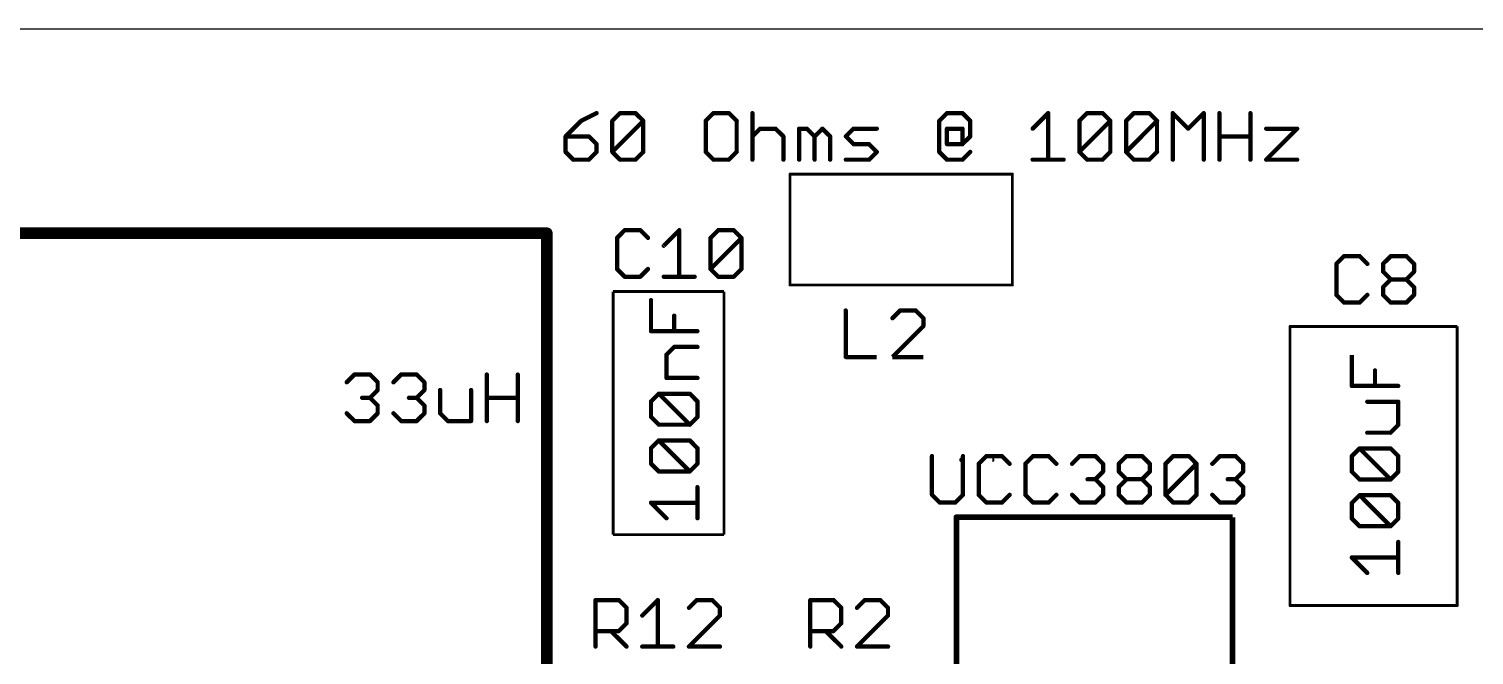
# Model space of a CAD drawing. Extents: x 2 to 123, y -4 to 52.
# Drawn here: x 25.16 to 50.8, y 40.97 to 52.07 of the extents above; entities that cross this region are included whole.
import ezdxf

# ---------------------------------------------------------------- set-up
doc = ezdxf.new("R2010")
doc.units = 0
doc.header["$MEASUREMENT"] = 0
for name, color, linetype in [('20', 53, 'CONTINUOUS'), ('25', 253, 'CONTINUOUS'), ('27', 253, 'CONTINUOUS'), ('39', 12, 'CONTINUOUS'), ('51', 253, 'CONTINUOUS')]:
    doc.layers.add(name, color=color, linetype=linetype)

msp = doc.modelspace()

# ---------------------------------------------------------------- linework, layer by layer
at = {"layer": '20'}
msp.add_line((3.556, 52.07), (92.456, 52.07), dxfattribs=at)
at = {"layer": '25', "const_width": 0.0762}
for points in [[(35.735, 48.503), (35.598, 48.365)], [(36.01, 48.503), (35.735, 48.503)], [(36.148, 48.365), (36.01, 48.503)], [(36.427, 48.228), (36.702, 48.503)], [(36.702, 48.503), (36.702, 47.678)], [(37.255, 48.365), (37.393, 48.503)], [(37.393, 48.503), (37.668, 48.503)], [(37.668, 48.503), (37.805, 48.365)], [(35.598, 48.365), (35.598, 47.815)], [(37.255, 47.815), (37.255, 48.365)], [(37.255, 47.815), (37.805, 48.365)], [(37.805, 48.365), (37.805, 47.815)], [(48.499, 48.043), (48.362, 47.906)], [(48.774, 48.043), (48.499, 48.043)], [(48.911, 47.906), (48.774, 48.043)], [(49.19, 47.906), (49.328, 48.043)], [(49.328, 48.043), (49.603, 48.043)], [(49.603, 48.043), (49.74, 47.906)], [(35.598, 47.815), (35.735, 47.678)], [(35.735, 47.678), (36.01, 47.678)], [(36.01, 47.678), (36.148, 47.815)], [(36.427, 47.678), (36.976, 47.678)], [(37.393, 47.678), (37.255, 47.815)], [(37.668, 47.678), (37.393, 47.678)], [(37.805, 47.815), (37.668, 47.678)], [(48.362, 47.906), (48.362, 47.356)], [(49.19, 47.768), (49.19, 47.906)], [(49.328, 47.631), (49.19, 47.768)], [(49.74, 47.768), (49.603, 47.631)], [(49.74, 47.906), (49.74, 47.768)], [(49.19, 47.493), (49.328, 47.631)], [(49.19, 47.356), (49.19, 47.493)], [(49.328, 47.631), (49.603, 47.631)], [(49.603, 47.631), (49.74, 47.493)], [(49.74, 47.493), (49.74, 47.356)], [(48.362, 47.356), (48.499, 47.219)], [(48.499, 47.219), (48.774, 47.219)], [(48.774, 47.219), (48.911, 47.356)], [(49.328, 47.219), (49.19, 47.356)], [(49.603, 47.219), (49.328, 47.219)], [(49.74, 47.356), (49.603, 47.219)], [(39.656, 47.08), (39.656, 46.255)], [(40.622, 47.08), (40.484, 46.942)], [(40.897, 47.08), (40.622, 47.08)], [(41.034, 46.942), (40.897, 47.08)], [(41.034, 46.805), (41.034, 46.942)], [(40.484, 46.255), (41.034, 46.805)], [(39.656, 46.255), (40.205, 46.255)], [(41.034, 46.255), (40.484, 46.255)], [(35.217, 41.123), (35.217, 41.947)], [(35.217, 41.947), (35.629, 41.947)], [(35.629, 41.947), (35.767, 41.81)], [(35.767, 41.81), (35.767, 41.535)], [(36.046, 41.672), (36.321, 41.947)], [(36.321, 41.947), (36.321, 41.123)], [(37.012, 41.947), (36.874, 41.81)], [(37.287, 41.947), (37.012, 41.947)], [(37.424, 41.81), (37.287, 41.947)], [(37.424, 41.672), (37.424, 41.81)], [(39.027, 41.123), (39.027, 41.947)], [(39.027, 41.947), (39.439, 41.947)], [(39.439, 41.947), (39.577, 41.81)], [(39.577, 41.81), (39.577, 41.535)], [(39.993, 41.947), (39.856, 41.81)], [(40.268, 41.947), (39.993, 41.947)], [(40.406, 41.81), (40.268, 41.947)], [(40.406, 41.672), (40.406, 41.81)], [(35.767, 41.535), (35.629, 41.397)], [(36.874, 41.123), (37.424, 41.672)], [(39.577, 41.535), (39.439, 41.397)], [(39.856, 41.123), (40.406, 41.672)], [(35.629, 41.397), (35.217, 41.397)], [(35.492, 41.397), (35.767, 41.123)], [(39.439, 41.397), (39.027, 41.397)], [(39.302, 41.397), (39.577, 41.123)], [(36.046, 41.123), (36.596, 41.123)], [(37.424, 41.123), (36.874, 41.123)], [(40.406, 41.123), (39.856, 41.123)]]:
    msp.add_lwpolyline(points, dxfattribs=at)
at = {"layer": '25', "const_width": 0.0381}
for points in [[(35.735, 48.522, 1), (35.735, 48.484)], [(35.749, 48.489, 1), (35.722, 48.516)], [(36.024, 48.516, 1), (35.997, 48.489)], [(36.01, 48.484, 1), (36.01, 48.522)], [(36.721, 48.503, 1), (36.683, 48.503)], [(36.715, 48.489, 1), (36.688, 48.516)], [(37.393, 48.522, 1), (37.393, 48.484)], [(37.406, 48.489, 1), (37.379, 48.516)], [(37.681, 48.516, 1), (37.654, 48.489)], [(37.668, 48.484, 1), (37.668, 48.522)], [(35.617, 48.365, 1), (35.579, 48.365)], [(35.585, 48.379, 1), (35.612, 48.352)], [(36.134, 48.352, 1), (36.161, 48.379)], [(36.413, 48.241, 1), (36.44, 48.214)], [(37.275, 48.365, 1), (37.236, 48.365)], [(37.242, 48.379, 1), (37.269, 48.352)], [(37.824, 48.365, 1), (37.786, 48.365)], [(37.819, 48.352, 1), (37.792, 48.379)], [(37.792, 48.352, 1), (37.819, 48.379)], [(48.499, 48.062, 1), (48.499, 48.024)], [(48.513, 48.03, 1), (48.486, 48.057)], [(48.787, 48.057, 1), (48.76, 48.03)], [(48.774, 48.024, 1), (48.774, 48.062)], [(49.328, 48.062, 1), (49.328, 48.024)], [(49.341, 48.03, 1), (49.314, 48.057)], [(49.616, 48.057, 1), (49.589, 48.03)], [(49.603, 48.024, 1), (49.603, 48.062)], [(35.612, 47.829, 1), (35.585, 47.802)], [(35.579, 47.815, 1), (35.617, 47.815)], [(35.735, 47.697, 1), (35.735, 47.659)], [(35.722, 47.665, 1), (35.749, 47.692)], [(35.997, 47.692, 1), (36.024, 47.665)], [(36.01, 47.659, 1), (36.01, 47.697)], [(36.161, 47.802, 1), (36.134, 47.829)], [(36.427, 47.697, 1), (36.427, 47.659)], [(36.683, 47.678, 1), (36.721, 47.678)], [(36.976, 47.659, 1), (36.976, 47.697)], [(37.269, 47.829, 1), (37.242, 47.802)], [(37.242, 47.829, 1), (37.269, 47.802)], [(37.236, 47.815, 1), (37.275, 47.815)], [(37.393, 47.697, 1), (37.393, 47.659)], [(37.379, 47.665, 1), (37.406, 47.692)], [(37.654, 47.692, 1), (37.681, 47.665)], [(37.668, 47.659, 1), (37.668, 47.697)], [(37.786, 47.815, 1), (37.824, 47.815)], [(37.819, 47.802, 1), (37.792, 47.829)], [(48.348, 47.919, 1), (48.375, 47.892)], [(48.381, 47.906, 1), (48.343, 47.906)], [(48.898, 47.892, 1), (48.925, 47.919)], [(49.209, 47.906, 1), (49.171, 47.906)], [(49.177, 47.919, 1), (49.204, 47.892)], [(49.204, 47.782, 1), (49.177, 47.755)], [(49.171, 47.768, 1), (49.209, 47.768)], [(49.759, 47.906, 1), (49.721, 47.906)], [(49.721, 47.768, 1), (49.759, 47.768)], [(49.727, 47.892, 1), (49.753, 47.919)], [(49.753, 47.755, 1), (49.727, 47.782)], [(49.209, 47.493, 1), (49.171, 47.493)], [(49.177, 47.507, 1), (49.204, 47.48)], [(49.328, 47.65, 1), (49.328, 47.612)], [(49.341, 47.617, 1), (49.314, 47.644)], [(49.314, 47.617, 1), (49.341, 47.644)], [(49.616, 47.644, 1), (49.589, 47.617)], [(49.589, 47.644, 1), (49.616, 47.617)], [(49.603, 47.612, 1), (49.603, 47.65)], [(49.759, 47.493, 1), (49.721, 47.493)], [(49.727, 47.48, 1), (49.753, 47.507)], [(48.375, 47.37, 1), (48.348, 47.343)], [(48.343, 47.356, 1), (48.381, 47.356)], [(48.499, 47.238, 1), (48.499, 47.2)], [(48.486, 47.205, 1), (48.513, 47.232)], [(48.76, 47.232, 1), (48.787, 47.205)], [(48.774, 47.2, 1), (48.774, 47.238)], [(48.925, 47.343, 1), (48.898, 47.37)], [(49.204, 47.37, 1), (49.177, 47.343)], [(49.171, 47.356, 1), (49.209, 47.356)], [(49.328, 47.238, 1), (49.328, 47.2)], [(49.314, 47.205, 1), (49.341, 47.232)], [(49.589, 47.232, 1), (49.616, 47.205)], [(49.603, 47.2, 1), (49.603, 47.238)], [(49.721, 47.356, 1), (49.759, 47.356)], [(49.753, 47.343, 1), (49.727, 47.37)], [(39.675, 47.08, 1), (39.637, 47.08)], [(40.471, 46.956, 1), (40.498, 46.929)], [(40.622, 47.099, 1), (40.622, 47.061)], [(40.635, 47.066, 1), (40.608, 47.093)], [(40.91, 47.093, 1), (40.883, 47.066)], [(40.897, 47.061, 1), (40.897, 47.099)], [(41.053, 46.942, 1), (41.015, 46.942)], [(41.021, 46.929, 1), (41.047, 46.956)], [(41.015, 46.805, 1), (41.053, 46.805)], [(41.047, 46.791, 1), (41.021, 46.818)], [(39.656, 46.274, 1), (39.656, 46.236)], [(39.637, 46.255, 1), (39.675, 46.255)], [(41.707, 44.451, 1), (41.707, 44.413)], [(41.694, 44.445, 1), (41.721, 44.418)], [(42.257, 44.413, 1), (42.257, 44.451)], [(35.236, 41.947, 1), (35.198, 41.947)], [(35.217, 41.966, 1), (35.217, 41.928)], [(35.643, 41.961, 1), (35.616, 41.934)], [(35.629, 41.928, 1), (35.629, 41.966)], [(35.786, 41.81, 1), (35.748, 41.81)], [(35.753, 41.796, 1), (35.78, 41.823)], [(36.34, 41.947, 1), (36.302, 41.947)], [(36.334, 41.934, 1), (36.307, 41.961)], [(36.861, 41.823, 1), (36.888, 41.796)], [(37.012, 41.966, 1), (37.012, 41.928)], [(37.025, 41.934, 1), (36.998, 41.961)], [(37.3, 41.961, 1), (37.273, 41.934)], [(37.287, 41.928, 1), (37.287, 41.966)], [(37.443, 41.81, 1), (37.405, 41.81)], [(37.411, 41.796, 1), (37.438, 41.823)], [(39.046, 41.947, 1), (39.008, 41.947)], [(39.027, 41.966, 1), (39.027, 41.928)], [(39.453, 41.961, 1), (39.426, 41.934)], [(39.439, 41.928, 1), (39.439, 41.966)], [(39.596, 41.81, 1), (39.558, 41.81)], [(39.563, 41.796, 1), (39.59, 41.823)], [(39.842, 41.823, 1), (39.869, 41.796)], [(39.993, 41.966, 1), (39.993, 41.928)], [(40.007, 41.934, 1), (39.98, 41.961)], [(40.282, 41.961, 1), (40.255, 41.934)], [(40.268, 41.928, 1), (40.268, 41.966)], [(40.425, 41.81, 1), (40.386, 41.81)], [(40.392, 41.796, 1), (40.419, 41.823)], [(35.748, 41.535, 1), (35.786, 41.535)], [(35.78, 41.521, 1), (35.753, 41.548)], [(36.032, 41.686, 1), (36.059, 41.659)], [(37.405, 41.672, 1), (37.443, 41.672)], [(37.438, 41.659, 1), (37.411, 41.686)], [(39.558, 41.535, 1), (39.596, 41.535)], [(39.59, 41.521, 1), (39.563, 41.548)], [(40.386, 41.672, 1), (40.425, 41.672)], [(40.419, 41.659, 1), (40.392, 41.686)], [(35.217, 41.416, 1), (35.217, 41.378)], [(35.505, 41.411, 1), (35.478, 41.384)], [(35.616, 41.411, 1), (35.643, 41.384)], [(35.629, 41.378, 1), (35.629, 41.416)], [(39.027, 41.416, 1), (39.027, 41.378)], [(39.315, 41.411, 1), (39.288, 41.384)], [(39.426, 41.411, 1), (39.453, 41.384)], [(39.439, 41.378, 1), (39.439, 41.416)], [(35.198, 41.123, 1), (35.236, 41.123)], [(35.753, 41.109, 1), (35.78, 41.136)], [(36.046, 41.142, 1), (36.046, 41.103)], [(36.302, 41.123, 1), (36.34, 41.123)], [(36.596, 41.103, 1), (36.596, 41.142)], [(36.874, 41.142, 1), (36.874, 41.103)], [(36.861, 41.136, 1), (36.888, 41.109)], [(37.424, 41.103, 1), (37.424, 41.142)], [(39.008, 41.123, 1), (39.046, 41.123)], [(39.563, 41.109, 1), (39.59, 41.136)], [(39.856, 41.142, 1), (39.856, 41.103)], [(39.842, 41.136, 1), (39.869, 41.109)], [(40.406, 41.103, 1), (40.406, 41.142)]]:
    msp.add_lwpolyline(points, format="xyb", dxfattribs=at)
at = {"layer": '27', "const_width": 0.0762}
for points in [[(35.235, 50.577), (34.96, 50.44)], [(35.514, 50.44), (35.651, 50.577)], [(35.651, 50.577), (35.926, 50.577)], [(35.926, 50.577), (36.064, 50.44)], [(37.309, 50.577), (37.171, 50.44)], [(37.584, 50.577), (37.309, 50.577)], [(37.721, 50.44), (37.584, 50.577)], [(38, 50.577), (38, 49.753)], [(41.315, 50.44), (41.452, 50.577)], [(41.452, 50.577), (41.727, 50.577)], [(41.727, 50.577), (41.865, 50.44)], [(42.972, 50.302), (43.247, 50.577)], [(43.247, 50.577), (43.247, 49.753)], [(43.801, 50.44), (43.939, 50.577)], [(43.939, 50.577), (44.213, 50.577)], [(44.213, 50.577), (44.351, 50.44)], [(44.63, 50.44), (44.767, 50.577)], [(44.767, 50.577), (45.042, 50.577)], [(45.042, 50.577), (45.179, 50.44)], [(45.459, 49.753), (45.459, 50.577)], [(45.459, 50.577), (45.733, 50.302)], [(45.733, 50.302), (46.008, 50.577)], [(46.008, 50.577), (46.008, 49.753)], [(46.287, 49.753), (46.287, 50.577)], [(46.837, 50.577), (46.837, 49.753)], [(34.96, 50.44), (34.685, 50.165)], [(35.514, 49.89), (35.514, 50.44)], [(35.514, 49.89), (36.064, 50.44)], [(36.064, 50.44), (36.064, 49.89)], [(37.171, 50.44), (37.171, 49.89)], [(37.721, 49.89), (37.721, 50.44)], [(38, 50.165), (38.138, 50.302)], [(38.138, 50.302), (38.412, 50.302)], [(38.412, 50.302), (38.55, 50.165)], [(38.829, 49.753), (38.829, 50.302)], [(38.829, 50.302), (38.966, 50.302)], [(38.966, 50.302), (39.104, 50.165)], [(39.104, 50.165), (39.241, 50.302)], [(39.241, 50.302), (39.379, 50.165)], [(39.658, 50.165), (39.795, 50.302)], [(39.795, 50.302), (40.207, 50.302)], [(41.315, 49.89), (41.315, 50.44)], [(41.452, 50.028), (41.452, 50.302)], [(41.452, 50.302), (41.727, 50.302)], [(41.727, 50.302), (41.727, 50.028)], [(41.865, 50.44), (41.865, 50.165)], [(43.801, 49.89), (43.801, 50.44)], [(43.801, 49.89), (44.351, 50.44)], [(44.351, 50.44), (44.351, 49.89)], [(44.63, 49.89), (44.63, 50.44)], [(44.63, 49.89), (45.179, 50.44)], [(45.179, 50.44), (45.179, 49.89)], [(47.116, 50.302), (47.666, 50.302)], [(47.666, 50.302), (47.116, 49.753)], [(34.685, 50.165), (34.685, 49.89)], [(35.098, 50.165), (34.685, 50.165)], [(35.235, 50.028), (35.098, 50.165)], [(35.235, 49.89), (35.235, 50.028)], [(38.55, 50.165), (38.55, 49.753)], [(39.104, 50.165), (39.104, 49.753)], [(39.379, 50.165), (39.379, 49.753)], [(39.795, 50.028), (39.658, 50.165)], [(40.07, 50.028), (39.795, 50.028)], [(40.207, 49.89), (40.07, 50.028)], [(41.727, 50.028), (41.452, 50.028)], [(41.865, 50.165), (41.727, 50.028)], [(46.287, 50.165), (46.837, 50.165)], [(34.685, 49.89), (34.823, 49.753)], [(34.823, 49.753), (35.098, 49.753)], [(35.098, 49.753), (35.235, 49.89)], [(35.651, 49.753), (35.514, 49.89)], [(35.926, 49.753), (35.651, 49.753)], [(36.064, 49.89), (35.926, 49.753)], [(37.171, 49.89), (37.309, 49.753)], [(37.309, 49.753), (37.584, 49.753)], [(37.584, 49.753), (37.721, 49.89)], [(39.658, 49.753), (40.07, 49.753)], [(40.07, 49.753), (40.207, 49.89)], [(41.452, 49.753), (41.315, 49.89)], [(41.727, 49.753), (41.452, 49.753)], [(41.865, 49.89), (41.727, 49.753)], [(42.972, 49.753), (43.522, 49.753)], [(43.939, 49.753), (43.801, 49.89)], [(44.213, 49.753), (43.939, 49.753)], [(44.351, 49.89), (44.213, 49.753)], [(44.767, 49.753), (44.63, 49.89)], [(45.042, 49.753), (44.767, 49.753)], [(45.179, 49.89), (45.042, 49.753)], [(47.116, 49.753), (47.666, 49.753)], [(36.201, 46.713), (36.201, 47.263)], [(36.613, 46.713), (36.613, 46.988)], [(37.025, 46.713), (36.201, 46.713)], [(36.475, 46.297), (36.613, 46.434)], [(36.613, 46.434), (37.025, 46.434)], [(36.475, 45.884), (36.475, 46.297)], [(48.635, 45.742), (48.635, 46.292)], [(30.801, 45.807), (30.939, 45.944)], [(30.939, 45.944), (31.214, 45.944)], [(31.214, 45.944), (31.351, 45.807)], [(31.63, 45.807), (31.767, 45.944)], [(31.767, 45.944), (32.042, 45.944)], [(32.042, 45.944), (32.18, 45.807)], [(33.287, 45.12), (33.287, 45.944)], [(33.837, 45.944), (33.837, 45.12)], [(37.025, 45.884), (36.475, 45.884)], [(49.047, 45.742), (49.047, 46.017)], [(31.351, 45.67), (31.214, 45.532)], [(31.351, 45.807), (31.351, 45.67)], [(32.18, 45.67), (32.042, 45.532)], [(32.18, 45.807), (32.18, 45.67)], [(32.459, 45.67), (32.459, 45.257)], [(33.008, 45.12), (33.008, 45.67)], [(36.201, 45.468), (36.338, 45.605)], [(36.338, 45.605), (36.888, 45.605)], [(36.888, 45.056), (36.338, 45.605)], [(36.888, 45.605), (37.025, 45.468)], [(49.46, 45.742), (48.635, 45.742)], [(31.214, 45.532), (31.076, 45.532)], [(31.214, 45.532), (31.351, 45.395)], [(31.351, 45.395), (31.351, 45.257)], [(32.042, 45.532), (31.905, 45.532)], [(32.042, 45.532), (32.18, 45.395)], [(32.18, 45.395), (32.18, 45.257)], [(33.287, 45.532), (33.837, 45.532)], [(36.201, 45.193), (36.201, 45.468)], [(37.025, 45.468), (37.025, 45.193)], [(49.46, 45.463), (48.91, 45.463)], [(49.46, 45.051), (49.46, 45.463)], [(30.939, 45.12), (30.801, 45.257)], [(31.214, 45.12), (30.939, 45.12)], [(31.351, 45.257), (31.214, 45.12)], [(31.767, 45.12), (31.63, 45.257)], [(32.042, 45.12), (31.767, 45.12)], [(32.18, 45.257), (32.042, 45.12)], [(32.459, 45.257), (32.596, 45.12)], [(32.596, 45.12), (33.008, 45.12)], [(36.338, 45.056), (36.201, 45.193)], [(37.025, 45.193), (36.888, 45.056)], [(36.888, 45.056), (36.338, 45.056)], [(48.91, 44.914), (49.322, 44.914)], [(49.322, 44.914), (49.46, 45.051)], [(36.201, 44.639), (36.338, 44.777)], [(36.201, 44.364), (36.201, 44.639)], [(36.338, 44.777), (36.888, 44.777)], [(36.888, 44.227), (36.338, 44.777)], [(36.888, 44.777), (37.025, 44.639)], [(37.025, 44.639), (37.025, 44.364)], [(48.635, 44.497), (48.773, 44.635)], [(48.773, 44.635), (49.322, 44.635)], [(49.322, 44.085), (48.773, 44.635)], [(49.322, 44.635), (49.46, 44.497)], [(36.338, 44.227), (36.201, 44.364)], [(37.025, 44.364), (36.888, 44.227)], [(41.186, 44.5), (41.186, 43.813)], [(41.736, 43.813), (41.736, 44.5)], [(42.153, 44.5), (42.015, 44.362)], [(42.015, 44.362), (42.015, 43.813)], [(42.427, 44.5), (42.153, 44.5)], [(42.565, 44.362), (42.427, 44.5)], [(42.981, 44.5), (42.844, 44.362)], [(42.844, 44.362), (42.844, 43.813)], [(43.256, 44.5), (42.981, 44.5)], [(43.393, 44.362), (43.256, 44.5)], [(43.673, 44.362), (43.81, 44.5)], [(43.81, 44.5), (44.085, 44.5)], [(44.085, 44.5), (44.222, 44.362)], [(44.222, 44.362), (44.222, 44.225)], [(44.501, 44.362), (44.639, 44.5)], [(44.501, 44.225), (44.501, 44.362)], [(44.639, 44.5), (44.913, 44.5)], [(44.913, 44.5), (45.051, 44.362)], [(45.051, 44.362), (45.051, 44.225)], [(45.33, 44.362), (45.467, 44.5)], [(45.33, 43.813), (45.33, 44.362)], [(45.33, 43.813), (45.88, 44.362)], [(45.467, 44.5), (45.742, 44.5)], [(45.742, 44.5), (45.88, 44.362)], [(45.88, 44.362), (45.88, 43.813)], [(46.159, 44.362), (46.296, 44.5)], [(46.296, 44.5), (46.571, 44.5)], [(46.571, 44.5), (46.708, 44.362)], [(46.708, 44.362), (46.708, 44.225)], [(48.635, 44.222), (48.635, 44.497)], [(49.46, 44.497), (49.46, 44.222)], [(36.888, 44.227), (36.338, 44.227)], [(44.085, 44.088), (43.947, 44.088)], [(44.222, 44.225), (44.085, 44.088)], [(44.085, 44.088), (44.222, 43.95)], [(44.639, 44.088), (44.501, 44.225)], [(44.501, 43.95), (44.639, 44.088)], [(44.639, 44.088), (44.913, 44.088)], [(45.051, 44.225), (44.913, 44.088)], [(44.913, 44.088), (45.051, 43.95)], [(46.571, 44.088), (46.433, 44.088)], [(46.708, 44.225), (46.571, 44.088)], [(46.571, 44.088), (46.708, 43.95)], [(48.773, 44.085), (48.635, 44.222)], [(49.322, 44.085), (48.773, 44.085)], [(49.46, 44.222), (49.322, 44.085)], [(37.025, 43.398), (37.025, 43.948)], [(41.186, 43.813), (41.324, 43.675)], [(41.599, 43.675), (41.736, 43.813)], [(42.015, 43.813), (42.153, 43.675)], [(42.427, 43.675), (42.565, 43.813)], [(42.844, 43.813), (42.981, 43.675)], [(43.256, 43.675), (43.393, 43.813)], [(43.81, 43.675), (43.673, 43.813)], [(44.222, 43.813), (44.085, 43.675)], [(44.222, 43.95), (44.222, 43.813)], [(44.501, 43.813), (44.501, 43.95)], [(44.639, 43.675), (44.501, 43.813)], [(45.051, 43.813), (44.913, 43.675)], [(45.051, 43.95), (45.051, 43.813)], [(45.467, 43.675), (45.33, 43.813)], [(45.88, 43.813), (45.742, 43.675)], [(46.296, 43.675), (46.159, 43.813)], [(46.708, 43.813), (46.571, 43.675)], [(46.708, 43.95), (46.708, 43.813)], [(36.475, 43.398), (36.201, 43.673)], [(36.201, 43.673), (37.025, 43.673)], [(41.324, 43.675), (41.599, 43.675)], [(42.153, 43.675), (42.427, 43.675)], [(42.981, 43.675), (43.256, 43.675)], [(44.085, 43.675), (43.81, 43.675)], [(44.913, 43.675), (44.639, 43.675)], [(45.742, 43.675), (45.467, 43.675)], [(46.571, 43.675), (46.296, 43.675)], [(48.635, 43.669), (48.773, 43.806)], [(48.635, 43.394), (48.635, 43.669)], [(48.773, 43.806), (49.322, 43.806)], [(49.322, 43.256), (48.773, 43.806)], [(49.322, 43.806), (49.46, 43.669)], [(49.46, 43.669), (49.46, 43.394)], [(48.773, 43.256), (48.635, 43.394)], [(49.46, 43.394), (49.322, 43.256)], [(49.322, 43.256), (48.773, 43.256)], [(49.46, 42.428), (49.46, 42.977)], [(48.91, 42.428), (48.635, 42.702)], [(48.635, 42.702), (49.46, 42.702)]]:
    msp.add_lwpolyline(points, dxfattribs=at)
at = {"layer": '27', "const_width": 0.0381}
for points in [[(35.244, 50.56, 1), (35.226, 50.594)], [(35.651, 50.596, 1), (35.651, 50.558)], [(35.665, 50.564, 1), (35.638, 50.591)], [(35.94, 50.591, 1), (35.913, 50.564)], [(35.926, 50.558, 1), (35.926, 50.596)], [(37.309, 50.596, 1), (37.309, 50.558)], [(37.322, 50.564, 1), (37.295, 50.591)], [(37.597, 50.591, 1), (37.57, 50.564)], [(37.584, 50.558, 1), (37.584, 50.596)], [(38.019, 50.577, 1), (37.981, 50.577)], [(41.452, 50.596, 1), (41.452, 50.558)], [(41.466, 50.564, 1), (41.439, 50.591)], [(41.741, 50.591, 1), (41.714, 50.564)], [(41.727, 50.558, 1), (41.727, 50.596)], [(43.266, 50.577, 1), (43.228, 50.577)], [(43.261, 50.564, 1), (43.234, 50.591)], [(43.939, 50.596, 1), (43.939, 50.558)], [(43.952, 50.564, 1), (43.925, 50.591)], [(44.227, 50.591, 1), (44.2, 50.564)], [(44.213, 50.558, 1), (44.213, 50.596)], [(44.767, 50.596, 1), (44.767, 50.558)], [(44.781, 50.564, 1), (44.754, 50.591)], [(45.056, 50.591, 1), (45.029, 50.564)], [(45.042, 50.558, 1), (45.042, 50.596)], [(45.478, 50.577, 1), (45.439, 50.577)], [(45.472, 50.591, 1), (45.445, 50.564)], [(46.027, 50.577, 1), (45.989, 50.577)], [(46.022, 50.564, 1), (45.995, 50.591)], [(46.306, 50.577, 1), (46.268, 50.577)], [(46.856, 50.577, 1), (46.818, 50.577)], [(34.952, 50.457, 1), (34.969, 50.423)], [(34.974, 50.426, 1), (34.947, 50.453)], [(35.533, 50.44, 1), (35.495, 50.44)], [(35.501, 50.453, 1), (35.528, 50.426)], [(36.083, 50.44, 1), (36.045, 50.44)], [(36.077, 50.426, 1), (36.05, 50.453)], [(36.05, 50.426, 1), (36.077, 50.453)], [(37.191, 50.44, 1), (37.152, 50.44)], [(37.158, 50.453, 1), (37.185, 50.426)], [(37.74, 50.44, 1), (37.702, 50.44)], [(37.708, 50.426, 1), (37.735, 50.453)], [(38.138, 50.321, 1), (38.138, 50.283)], [(38.151, 50.289, 1), (38.124, 50.316)], [(38.426, 50.316, 1), (38.399, 50.289)], [(38.412, 50.283, 1), (38.412, 50.321)], [(38.848, 50.302, 1), (38.81, 50.302)], [(38.829, 50.321, 1), (38.829, 50.283)], [(38.98, 50.316, 1), (38.953, 50.289)], [(38.966, 50.283, 1), (38.966, 50.321)], [(39.255, 50.316, 1), (39.228, 50.289)], [(39.255, 50.289, 1), (39.228, 50.316)], [(39.795, 50.321, 1), (39.795, 50.283)], [(39.808, 50.289, 1), (39.782, 50.316)], [(40.207, 50.283, 1), (40.207, 50.321)], [(41.334, 50.44, 1), (41.296, 50.44)], [(41.302, 50.453, 1), (41.328, 50.426)], [(41.471, 50.302, 1), (41.433, 50.302)], [(41.452, 50.321, 1), (41.452, 50.283)], [(41.746, 50.302, 1), (41.708, 50.302)], [(41.727, 50.283, 1), (41.727, 50.321)], [(41.884, 50.44, 1), (41.846, 50.44)], [(41.851, 50.426, 1), (41.878, 50.453)], [(42.959, 50.316, 1), (42.986, 50.289)], [(43.82, 50.44, 1), (43.782, 50.44)], [(43.788, 50.453, 1), (43.815, 50.426)], [(44.37, 50.44, 1), (44.332, 50.44)], [(44.364, 50.426, 1), (44.337, 50.453)], [(44.337, 50.426, 1), (44.364, 50.453)], [(44.649, 50.44, 1), (44.611, 50.44)], [(44.616, 50.453, 1), (44.643, 50.426)], [(45.199, 50.44, 1), (45.16, 50.44)], [(45.193, 50.426, 1), (45.166, 50.453)], [(45.166, 50.426, 1), (45.193, 50.453)], [(45.72, 50.316, 1), (45.747, 50.289)], [(45.72, 50.289, 1), (45.747, 50.316)], [(47.116, 50.321, 1), (47.116, 50.283)], [(47.679, 50.289, 1), (47.652, 50.316)], [(47.666, 50.283, 1), (47.666, 50.321)], [(34.704, 50.165, 1), (34.666, 50.165)], [(34.685, 50.184, 1), (34.685, 50.146, 1), (34.685, 50.146)], [(34.672, 50.178, 1), (34.699, 50.152)], [(35.111, 50.178, 1), (35.084, 50.152)], [(35.098, 50.146, 1), (35.098, 50.184)], [(35.254, 50.028, 1), (35.216, 50.028)], [(35.222, 50.014, 1), (35.248, 50.041)], [(37.987, 50.178, 1), (38.014, 50.152)], [(38.569, 50.165, 1), (38.531, 50.165)], [(38.536, 50.152, 1), (38.563, 50.178)], [(39.123, 50.165, 1), (39.085, 50.165)], [(39.09, 50.178, 1), (39.117, 50.152)], [(39.09, 50.152, 1), (39.117, 50.178)], [(39.398, 50.165, 1), (39.359, 50.165)], [(39.365, 50.152, 1), (39.392, 50.178)], [(39.671, 50.178, 1), (39.644, 50.152)], [(39.644, 50.178, 1), (39.671, 50.152)], [(39.795, 50.047, 1), (39.795, 50.009)], [(39.782, 50.014, 1), (39.808, 50.041)], [(40.083, 50.041, 1), (40.056, 50.014)], [(40.07, 50.009, 1), (40.07, 50.047)], [(41.452, 50.047, 1), (41.452, 50.009)], [(41.433, 50.028, 1), (41.471, 50.028)], [(41.714, 50.041, 1), (41.741, 50.014)], [(41.708, 50.028, 1), (41.746, 50.028)], [(41.727, 50.009, 1), (41.727, 50.047)], [(41.846, 50.165, 1), (41.884, 50.165)], [(41.878, 50.152, 1), (41.851, 50.178)], [(46.287, 50.184, 1), (46.287, 50.146)], [(46.837, 50.146, 1), (46.837, 50.184)], [(34.699, 49.904, 1), (34.672, 49.877)], [(34.666, 49.89, 1), (34.704, 49.89)], [(34.823, 49.772, 1), (34.823, 49.734)], [(34.809, 49.739, 1), (34.836, 49.766)], [(35.084, 49.766, 1), (35.111, 49.739)], [(35.098, 49.734, 1), (35.098, 49.772)], [(35.216, 49.89, 1), (35.254, 49.89)], [(35.248, 49.877, 1), (35.222, 49.904)], [(35.528, 49.904, 1), (35.501, 49.877)], [(35.501, 49.904, 1), (35.528, 49.877)], [(35.495, 49.89, 1), (35.533, 49.89)], [(35.651, 49.772, 1), (35.651, 49.734)], [(35.638, 49.739, 1), (35.665, 49.766)], [(35.913, 49.766, 1), (35.94, 49.739)], [(35.926, 49.734, 1), (35.926, 49.772)], [(36.045, 49.89, 1), (36.083, 49.89)], [(36.077, 49.877, 1), (36.05, 49.904)], [(37.185, 49.904, 1), (37.158, 49.877)], [(37.152, 49.89, 1), (37.191, 49.89)], [(37.309, 49.772, 1), (37.309, 49.734)], [(37.295, 49.739, 1), (37.322, 49.766)], [(37.57, 49.766, 1), (37.597, 49.739)], [(37.584, 49.734, 1), (37.584, 49.772)], [(37.702, 49.89, 1), (37.74, 49.89)], [(37.735, 49.877, 1), (37.708, 49.904)], [(37.981, 49.753, 1), (38.019, 49.753)], [(38.531, 49.753, 1), (38.569, 49.753)], [(38.81, 49.753, 1), (38.848, 49.753)], [(39.085, 49.753, 1), (39.123, 49.753)], [(39.359, 49.753, 1), (39.398, 49.753)], [(39.658, 49.772, 1), (39.658, 49.734)], [(40.056, 49.766, 1), (40.083, 49.739)], [(40.07, 49.734, 1), (40.07, 49.772)], [(40.221, 49.877, 1), (40.194, 49.904)], [(40.194, 49.877, 1), (40.221, 49.904)], [(41.328, 49.904, 1), (41.302, 49.877)], [(41.296, 49.89, 1), (41.334, 49.89)], [(41.452, 49.772, 1), (41.452, 49.734)], [(41.439, 49.739, 1), (41.466, 49.766)], [(41.714, 49.766, 1), (41.741, 49.739)], [(41.727, 49.734, 1), (41.727, 49.772)], [(41.878, 49.877, 1), (41.851, 49.904)], [(42.972, 49.772, 1), (42.972, 49.734)], [(43.228, 49.753, 1), (43.266, 49.753)], [(43.522, 49.734, 1), (43.522, 49.772)], [(43.815, 49.904, 1), (43.788, 49.877)], [(43.788, 49.904, 1), (43.815, 49.877)], [(43.782, 49.89, 1), (43.82, 49.89)], [(43.939, 49.772, 1), (43.939, 49.734)], [(43.925, 49.739, 1), (43.952, 49.766)], [(44.2, 49.766, 1), (44.227, 49.739)], [(44.213, 49.734, 1), (44.213, 49.772)], [(44.332, 49.89, 1), (44.37, 49.89)], [(44.364, 49.877, 1), (44.337, 49.904)], [(44.643, 49.904, 1), (44.616, 49.877)], [(44.616, 49.904, 1), (44.643, 49.877)], [(44.611, 49.89, 1), (44.649, 49.89)], [(44.767, 49.772, 1), (44.767, 49.734)], [(44.754, 49.739, 1), (44.781, 49.766)], [(45.029, 49.766, 1), (45.056, 49.739)], [(45.042, 49.734, 1), (45.042, 49.772)], [(45.16, 49.89, 1), (45.199, 49.89)], [(45.193, 49.877, 1), (45.166, 49.904)], [(45.439, 49.753, 1), (45.478, 49.753)], [(45.989, 49.753, 1), (46.027, 49.753)], [(46.268, 49.753, 1), (46.306, 49.753)], [(46.818, 49.753, 1), (46.856, 49.753)], [(47.116, 49.772, 1), (47.116, 49.734)], [(47.102, 49.766, 1), (47.129, 49.739)], [(47.666, 49.734, 1), (47.666, 49.772)], [(36.22, 47.263, 1), (36.182, 47.263)], [(36.632, 46.988, 1), (36.594, 46.988)], [(36.182, 46.713, 1), (36.22, 46.713)], [(36.201, 46.732, 1), (36.201, 46.694)], [(36.594, 46.713, 1), (36.632, 46.713)], [(37.025, 46.694, 1), (37.025, 46.732)], [(36.613, 46.453, 1), (36.613, 46.415)], [(36.626, 46.421, 1), (36.599, 46.448)], [(37.025, 46.415, 1), (37.025, 46.453)], [(36.495, 46.297, 1), (36.456, 46.297)], [(36.462, 46.31, 1), (36.489, 46.283)], [(30.939, 45.963, 1), (30.939, 45.925)], [(30.952, 45.931, 1), (30.925, 45.958)], [(31.227, 45.958, 1), (31.2, 45.931)], [(31.214, 45.925, 1), (31.214, 45.963)], [(31.767, 45.963, 1), (31.767, 45.925)], [(31.781, 45.931, 1), (31.754, 45.958)], [(32.056, 45.958, 1), (32.029, 45.931)], [(32.042, 45.925, 1), (32.042, 45.963)], [(33.307, 45.944, 1), (33.268, 45.944)], [(33.856, 45.944, 1), (33.818, 45.944)], [(36.475, 45.903, 1), (36.475, 45.865)], [(36.456, 45.884, 1), (36.495, 45.884)], [(37.025, 45.865, 1), (37.025, 45.903)], [(49.066, 46.017, 1), (49.028, 46.017)], [(30.788, 45.82, 1), (30.815, 45.793)], [(31.37, 45.807, 1), (31.332, 45.807)], [(31.332, 45.67, 1), (31.37, 45.67)], [(31.338, 45.793, 1), (31.364, 45.82)], [(31.364, 45.656, 1), (31.338, 45.683)], [(31.617, 45.82, 1), (31.644, 45.793)], [(32.199, 45.807, 1), (32.161, 45.807)], [(32.161, 45.67, 1), (32.199, 45.67)], [(32.166, 45.793, 1), (32.193, 45.82)], [(32.193, 45.656, 1), (32.166, 45.683)], [(32.478, 45.67, 1), (32.44, 45.67)], [(33.027, 45.67, 1), (32.989, 45.67)], [(36.352, 45.619, 1), (36.325, 45.592)], [(36.338, 45.624, 1), (36.338, 45.586)], [(36.352, 45.592, 1), (36.325, 45.619)], [(36.901, 45.619, 1), (36.874, 45.592)], [(36.888, 45.586, 1), (36.888, 45.624)], [(48.635, 45.761, 1), (48.635, 45.723)], [(48.616, 45.742, 1), (48.654, 45.742)], [(49.028, 45.742, 1), (49.066, 45.742)], [(49.46, 45.723, 1), (49.46, 45.761)], [(31.076, 45.551, 1), (31.076, 45.513)], [(31.227, 45.546, 1), (31.2, 45.519)], [(31.2, 45.546, 1), (31.227, 45.519)], [(31.214, 45.513, 1), (31.214, 45.551)], [(31.37, 45.395, 1), (31.332, 45.395)], [(31.338, 45.381, 1), (31.364, 45.408)], [(31.905, 45.551, 1), (31.905, 45.513)], [(32.056, 45.546, 1), (32.029, 45.519)], [(32.029, 45.546, 1), (32.056, 45.519)], [(32.042, 45.513, 1), (32.042, 45.551)], [(32.199, 45.395, 1), (32.161, 45.395)], [(32.166, 45.381, 1), (32.193, 45.408)], [(33.287, 45.551, 1), (33.287, 45.513)], [(33.837, 45.513, 1), (33.837, 45.551)], [(36.22, 45.468, 1), (36.182, 45.468)], [(36.187, 45.481, 1), (36.214, 45.454)], [(37.044, 45.468, 1), (37.006, 45.468)], [(37.012, 45.454, 1), (37.039, 45.481)], [(48.91, 45.482, 1), (48.91, 45.444)], [(49.479, 45.463, 1), (49.441, 45.463)], [(49.46, 45.444, 1), (49.46, 45.482)], [(30.815, 45.271, 1), (30.788, 45.244)], [(30.939, 45.139, 1), (30.939, 45.101)], [(30.925, 45.106, 1), (30.952, 45.133)], [(31.2, 45.133, 1), (31.227, 45.106)], [(31.214, 45.101, 1), (31.214, 45.139)], [(31.332, 45.257, 1), (31.37, 45.257)], [(31.364, 45.244, 1), (31.338, 45.271)], [(31.644, 45.271, 1), (31.617, 45.244)], [(31.767, 45.139, 1), (31.767, 45.101)], [(31.754, 45.106, 1), (31.781, 45.133)], [(32.029, 45.133, 1), (32.056, 45.106)], [(32.042, 45.101, 1), (32.042, 45.139)], [(32.161, 45.257, 1), (32.199, 45.257)], [(32.193, 45.244, 1), (32.166, 45.271)], [(32.472, 45.271, 1), (32.445, 45.244)], [(32.44, 45.257, 1), (32.478, 45.257)], [(32.596, 45.139, 1), (32.596, 45.101)], [(32.583, 45.106, 1), (32.61, 45.133)], [(32.989, 45.12, 1), (33.027, 45.12)], [(33.008, 45.101, 1), (33.008, 45.139)], [(33.268, 45.12, 1), (33.307, 45.12)], [(33.818, 45.12, 1), (33.856, 45.12)], [(36.182, 45.193, 1), (36.22, 45.193)], [(36.214, 45.207, 1), (36.187, 45.18)], [(37.006, 45.193, 1), (37.044, 45.193)], [(37.039, 45.18, 1), (37.012, 45.207)], [(36.338, 45.075, 1), (36.338, 45.037)], [(36.325, 45.042, 1), (36.352, 45.069)], [(36.874, 45.069, 1), (36.901, 45.042)], [(36.874, 45.042, 1), (36.901, 45.069)], [(36.888, 45.037, 1), (36.888, 45.075)], [(48.91, 44.933, 1), (48.91, 44.895)], [(49.309, 44.927, 1), (49.336, 44.9)], [(49.322, 44.895, 1), (49.322, 44.933)], [(49.441, 45.051, 1), (49.479, 45.051)], [(49.473, 45.038, 1), (49.446, 45.065)], [(36.22, 44.639, 1), (36.182, 44.639)], [(36.187, 44.653, 1), (36.214, 44.626)], [(36.338, 44.796, 1), (36.338, 44.758)], [(36.352, 44.79, 1), (36.325, 44.763)], [(36.352, 44.763, 1), (36.325, 44.79)], [(36.901, 44.79, 1), (36.874, 44.763)], [(36.888, 44.758, 1), (36.888, 44.796)], [(37.044, 44.639, 1), (37.006, 44.639)], [(37.012, 44.626, 1), (37.039, 44.653)], [(48.773, 44.654, 1), (48.773, 44.616)], [(48.786, 44.648, 1), (48.759, 44.621)], [(48.786, 44.621, 1), (48.759, 44.648)], [(49.336, 44.648, 1), (49.309, 44.621)], [(49.322, 44.616, 1), (49.322, 44.654)], [(36.182, 44.364, 1), (36.22, 44.364)], [(36.214, 44.378, 1), (36.187, 44.351)], [(37.006, 44.364, 1), (37.044, 44.364)], [(37.039, 44.351, 1), (37.012, 44.378)], [(41.205, 44.5, 1), (41.167, 44.5)], [(41.755, 44.5, 1), (41.717, 44.5)], [(42.034, 44.362, 1), (41.996, 44.362)], [(42.002, 44.376, 1), (42.029, 44.349)], [(42.153, 44.519, 1), (42.153, 44.481)], [(42.166, 44.486, 1), (42.139, 44.513)], [(42.441, 44.513, 1), (42.414, 44.486)], [(42.427, 44.481, 1), (42.427, 44.519)], [(42.551, 44.349, 1), (42.578, 44.376)], [(42.863, 44.362, 1), (42.825, 44.362)], [(42.83, 44.376, 1), (42.857, 44.349)], [(42.981, 44.519, 1), (42.981, 44.481)], [(42.995, 44.486, 1), (42.968, 44.513)], [(43.27, 44.513, 1), (43.243, 44.486)], [(43.256, 44.481, 1), (43.256, 44.519)], [(43.38, 44.349, 1), (43.407, 44.376)], [(43.659, 44.376, 1), (43.686, 44.349)], [(43.81, 44.519, 1), (43.81, 44.481)], [(43.823, 44.486, 1), (43.796, 44.513)], [(44.098, 44.513, 1), (44.071, 44.486)], [(44.085, 44.481, 1), (44.085, 44.519)], [(44.241, 44.362, 1), (44.203, 44.362)], [(44.209, 44.349, 1), (44.236, 44.376)], [(44.52, 44.362, 1), (44.482, 44.362)], [(44.488, 44.376, 1), (44.515, 44.349)], [(44.639, 44.519, 1), (44.639, 44.481)], [(44.652, 44.486, 1), (44.625, 44.513)], [(44.927, 44.513, 1), (44.9, 44.486)], [(44.913, 44.481, 1), (44.913, 44.519)], [(45.07, 44.362, 1), (45.032, 44.362)], [(45.037, 44.349, 1), (45.064, 44.376)], [(45.349, 44.362, 1), (45.311, 44.362)], [(45.316, 44.376, 1), (45.343, 44.349)], [(45.467, 44.519, 1), (45.467, 44.481)], [(45.481, 44.486, 1), (45.454, 44.513)], [(45.756, 44.513, 1), (45.729, 44.486)], [(45.742, 44.481, 1), (45.742, 44.519)], [(45.899, 44.362, 1), (45.861, 44.362)], [(45.893, 44.349, 1), (45.866, 44.376)], [(45.866, 44.349, 1), (45.893, 44.376)], [(46.145, 44.376, 1), (46.172, 44.349)], [(46.296, 44.519, 1), (46.296, 44.481)], [(46.31, 44.486, 1), (46.283, 44.513)], [(46.584, 44.513, 1), (46.557, 44.486)], [(46.571, 44.481, 1), (46.571, 44.519)], [(46.727, 44.362, 1), (46.689, 44.362)], [(46.695, 44.349, 1), (46.722, 44.376)], [(48.654, 44.497, 1), (48.616, 44.497)], [(48.622, 44.511, 1), (48.649, 44.484)], [(49.479, 44.497, 1), (49.441, 44.497)], [(49.446, 44.484, 1), (49.473, 44.511)], [(36.338, 44.246, 1), (36.338, 44.208)], [(36.325, 44.213, 1), (36.352, 44.24)], [(36.874, 44.24, 1), (36.901, 44.213)], [(36.874, 44.213, 1), (36.901, 44.24)], [(36.888, 44.208, 1), (36.888, 44.246)], [(43.947, 44.107, 1), (43.947, 44.069)], [(44.098, 44.101, 1), (44.071, 44.074)], [(44.071, 44.101, 1), (44.098, 44.074)], [(44.085, 44.069, 1), (44.085, 44.107)], [(44.203, 44.225, 1), (44.241, 44.225)], [(44.236, 44.212, 1), (44.209, 44.238)], [(44.515, 44.238, 1), (44.488, 44.212)], [(44.482, 44.225, 1), (44.52, 44.225)], [(44.639, 44.107, 1), (44.639, 44.069)], [(44.652, 44.074, 1), (44.625, 44.101)], [(44.625, 44.074, 1), (44.652, 44.101)], [(44.927, 44.101, 1), (44.9, 44.074)], [(44.9, 44.101, 1), (44.927, 44.074)], [(44.913, 44.069, 1), (44.913, 44.107)], [(45.032, 44.225, 1), (45.07, 44.225)], [(45.064, 44.212, 1), (45.037, 44.238)], [(46.433, 44.107, 1), (46.433, 44.069)], [(46.584, 44.101, 1), (46.557, 44.074)], [(46.557, 44.101, 1), (46.584, 44.074)], [(46.571, 44.069, 1), (46.571, 44.107)], [(46.689, 44.225, 1), (46.727, 44.225)], [(46.722, 44.212, 1), (46.695, 44.238)], [(48.649, 44.236, 1), (48.622, 44.209)], [(48.616, 44.222, 1), (48.654, 44.222)], [(48.773, 44.104, 1), (48.773, 44.066)], [(48.759, 44.071, 1), (48.786, 44.098)], [(49.309, 44.098, 1), (49.336, 44.071)], [(49.309, 44.071, 1), (49.336, 44.098)], [(49.322, 44.066, 1), (49.322, 44.104)], [(49.441, 44.222, 1), (49.479, 44.222)], [(49.473, 44.209, 1), (49.446, 44.236)], [(37.044, 43.948, 1), (37.006, 43.948)], [(41.2, 43.826, 1), (41.173, 43.799)], [(41.75, 43.799, 1), (41.723, 43.826)], [(42.029, 43.826, 1), (42.002, 43.799)], [(42.578, 43.799, 1), (42.551, 43.826)], [(42.857, 43.826, 1), (42.83, 43.799)], [(43.407, 43.799, 1), (43.38, 43.826)], [(43.686, 43.826, 1), (43.659, 43.799)], [(44.241, 43.95, 1), (44.203, 43.95)], [(44.209, 43.937, 1), (44.236, 43.964)], [(44.236, 43.799, 1), (44.209, 43.826)], [(44.52, 43.95, 1), (44.482, 43.95)], [(44.488, 43.964, 1), (44.515, 43.937)], [(44.515, 43.826, 1), (44.488, 43.799)], [(45.07, 43.95, 1), (45.032, 43.95)], [(45.037, 43.937, 1), (45.064, 43.964)], [(45.064, 43.799, 1), (45.037, 43.826)], [(45.343, 43.826, 1), (45.316, 43.799)], [(45.893, 43.799, 1), (45.866, 43.826)], [(46.172, 43.826, 1), (46.145, 43.799)], [(46.727, 43.95, 1), (46.689, 43.95)], [(46.695, 43.937, 1), (46.722, 43.964)], [(46.722, 43.799, 1), (46.695, 43.826)], [(36.214, 43.687, 1), (36.187, 43.66)], [(36.201, 43.692, 1), (36.201, 43.654)], [(37.025, 43.654, 1), (37.025, 43.692)], [(41.167, 43.813, 1), (41.205, 43.813)], [(41.324, 43.694, 1), (41.324, 43.656)], [(41.31, 43.662, 1), (41.337, 43.689)], [(41.585, 43.689, 1), (41.612, 43.662)], [(41.599, 43.656, 1), (41.599, 43.694)], [(41.717, 43.813, 1), (41.755, 43.813)], [(41.996, 43.813, 1), (42.034, 43.813)], [(42.153, 43.694, 1), (42.153, 43.656)], [(42.139, 43.662, 1), (42.166, 43.689)], [(42.414, 43.689, 1), (42.441, 43.662)], [(42.427, 43.656, 1), (42.427, 43.694)], [(42.825, 43.813, 1), (42.863, 43.813)], [(42.981, 43.694, 1), (42.981, 43.656)], [(42.968, 43.662, 1), (42.995, 43.689)], [(43.243, 43.689, 1), (43.27, 43.662)], [(43.256, 43.656, 1), (43.256, 43.694)], [(43.81, 43.694, 1), (43.81, 43.656)], [(43.796, 43.662, 1), (43.823, 43.689)], [(44.071, 43.689, 1), (44.098, 43.662)], [(44.085, 43.656, 1), (44.085, 43.694)], [(44.203, 43.813, 1), (44.241, 43.813)], [(44.482, 43.813, 1), (44.52, 43.813)], [(44.639, 43.694, 1), (44.639, 43.656)], [(44.625, 43.662, 1), (44.652, 43.689)], [(44.9, 43.689, 1), (44.927, 43.662)], [(44.913, 43.656, 1), (44.913, 43.694)], [(45.032, 43.813, 1), (45.07, 43.813)], [(45.316, 43.826, 1), (45.343, 43.799)], [(45.311, 43.813, 1), (45.349, 43.813)], [(45.467, 43.694, 1), (45.467, 43.656)], [(45.454, 43.662, 1), (45.481, 43.689)], [(45.729, 43.689, 1), (45.756, 43.662)], [(45.742, 43.656, 1), (45.742, 43.694)], [(45.861, 43.813, 1), (45.899, 43.813)], [(46.296, 43.694, 1), (46.296, 43.656)], [(46.283, 43.662, 1), (46.31, 43.689)], [(46.557, 43.689, 1), (46.584, 43.662)], [(46.571, 43.656, 1), (46.571, 43.694)], [(46.689, 43.813, 1), (46.727, 43.813)], [(48.654, 43.669, 1), (48.616, 43.669)], [(48.622, 43.682, 1), (48.649, 43.655)], [(48.773, 43.825, 1), (48.773, 43.787)], [(48.786, 43.819, 1), (48.759, 43.792)], [(48.786, 43.792, 1), (48.759, 43.819)], [(49.336, 43.819, 1), (49.309, 43.792)], [(49.322, 43.787, 1), (49.322, 43.825)], [(49.479, 43.669, 1), (49.441, 43.669)], [(49.446, 43.655, 1), (49.473, 43.682)], [(36.462, 43.385, 1), (36.489, 43.412)], [(37.006, 43.398, 1), (37.044, 43.398)], [(48.649, 43.407, 1), (48.622, 43.38)], [(48.616, 43.394, 1), (48.654, 43.394)], [(49.441, 43.394, 1), (49.479, 43.394)], [(49.473, 43.38, 1), (49.446, 43.407)], [(48.773, 43.275, 1), (48.773, 43.237)], [(48.759, 43.243, 1), (48.786, 43.27)], [(49.309, 43.27, 1), (49.336, 43.243)], [(49.309, 43.243, 1), (49.336, 43.27)], [(49.322, 43.237, 1), (49.322, 43.275)], [(49.479, 42.977, 1), (49.441, 42.977)], [(48.649, 42.716, 1), (48.622, 42.689)], [(48.635, 42.721, 1), (48.635, 42.683)], [(49.46, 42.683, 1), (49.46, 42.721)], [(48.897, 42.414, 1), (48.923, 42.441)], [(49.441, 42.428, 1), (49.479, 42.428)]]:
    msp.add_lwpolyline(points, format="xyb", dxfattribs=at)
at = {"layer": '39', "const_width": 0.0508}
for points in [[(38.667, 49.497), (42.613, 49.497)], [(38.667, 47.531), (38.667, 49.497)], [(42.613, 49.497), (42.613, 47.531)], [(35.529, 43.106), (35.529, 47.416)], [(35.529, 47.416), (37.495, 47.416)], [(37.495, 47.416), (37.495, 43.106)], [(42.613, 47.531), (38.667, 47.531)], [(47.539, 41.85), (47.539, 46.796)], [(47.539, 46.796), (50.505, 46.796)], [(50.505, 46.796), (50.505, 41.85)], [(37.495, 43.106), (35.529, 43.106)], [(50.505, 41.85), (47.539, 41.85)]]:
    msp.add_lwpolyline(points, dxfattribs=at)
at = {"layer": '39', "const_width": 0.0254}
for points in [[(38.667, 49.51, 1), (38.667, 49.484)], [(38.68, 49.497, 1), (38.654, 49.497)], [(42.626, 49.497, 1), (42.6, 49.497)], [(42.613, 49.484, 1), (42.613, 49.51)], [(38.667, 47.544, 1), (38.667, 47.518)], [(38.654, 47.531, 1), (38.68, 47.531)], [(42.6, 47.531, 1), (42.626, 47.531)], [(42.613, 47.518, 1), (42.613, 47.544)], [(35.542, 47.248, 1), (35.517, 47.248)], [(35.529, 47.261, 1), (35.529, 47.236)], [(37.508, 47.248, 1), (37.483, 47.248)], [(37.495, 47.236, 1), (37.495, 47.261)], [(47.552, 46.796, 1), (47.526, 46.796)], [(47.539, 46.809, 1), (47.539, 46.783)], [(35.529, 43.315, 1), (35.529, 43.29)], [(35.517, 43.303, 1), (35.542, 43.303)], [(37.483, 43.303, 1), (37.508, 43.303)], [(37.495, 43.29, 1), (37.495, 43.315)], [(47.539, 41.863, 1), (47.539, 41.837)], [(47.526, 41.85, 1), (47.552, 41.85)], [(50.492, 41.85, 1), (50.518, 41.85)], [(50.505, 41.837, 1), (50.505, 41.863)]]:
    msp.add_lwpolyline(points, format="xyb", dxfattribs=at)
at = {"layer": '51'}
for points, const_width in [([(22.924, 48.45), (34.353, 48.45)], 0.203), ([(34.353, 48.45), (34.353, 37.02)], 0.203), ([(41.619, 39.516), (41.619, 43.416)], 0.1), ([(41.619, 43.416), (46.519, 43.416)], 0.1), ([(46.519, 43.416), (46.519, 39.516)], 0.1)]:
    msp.add_lwpolyline(points, dxfattribs=dict(at, const_width=const_width))
for points, const_width in [([(34.404, 48.45, 1), (34.303, 48.45)], 0.102), ([(34.353, 48.4, 1), (34.353, 48.501)], 0.102), ([(41.644, 43.416, 1), (41.594, 43.416)], 0.05), ([(41.619, 43.441, 1), (41.619, 43.391)], 0.05)]:
    msp.add_lwpolyline(points, format="xyb", dxfattribs=dict(at, const_width=const_width))

doc.saveas('drawing.dxf')
